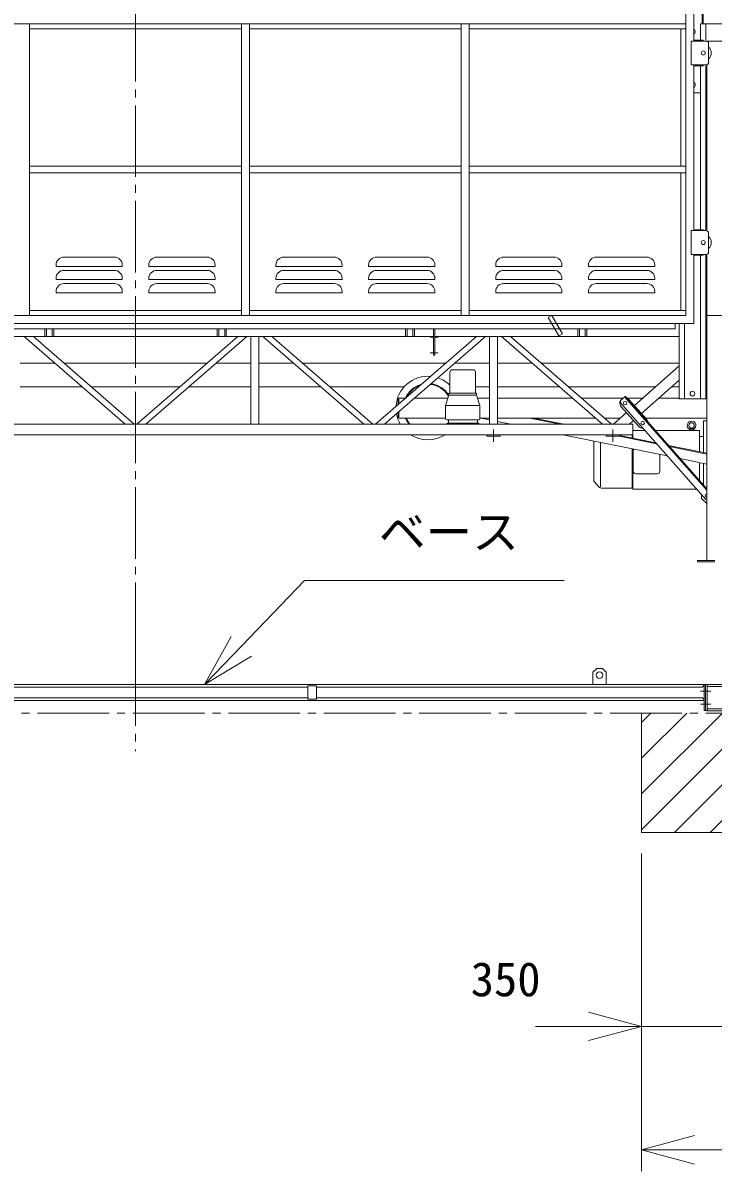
# Model space of a CAD drawing. Units: millimetres, scale not verified. Extents: x -8040 to 8050, y -12949 to 12951.
# Drawn here: x -3431 to -828, y -6521 to -2190 of the extents above; entities that cross this region are included whole.
import ezdxf
from ezdxf.enums import TextEntityAlignment as Align

# ---------------------------------------------------------------- set-up
doc = ezdxf.new("R2010")
doc.units = ezdxf.units.MM
doc.header["$LTSCALE"] = 30
doc.linetypes.add('CHAIN2', pattern=[12, 9, -1, 1, -1])
for name, color, linetype, lineweight in [('0-6_05 寸法', 7, 'Continuous', 18), ('0-8_10 当社外形線', 3, 'Continuous', 18), ('0-9_12 当社中心線', 3, 'CHAIN2', 18), ('0-C_21 躯体・土木、中心線', 1, 'CHAIN2', 18), ('0-E_20 躯体・土木、外形線', 1, 'Continuous', 18)]:
    doc.layers.add(name, color=color, linetype=linetype, lineweight=lineweight)
doc.styles.add('ＭＳ ゴシック', font='')
doc.styles.get('ＭＳ ゴシック').set_extended_font_data('MS Gothic')

msp = doc.modelspace()

# ---------------------------------------------------------------- linework, layer by layer
at = {"layer": '0-6_05 寸法'}
for p, q in [((-851.08, -3293.17), (1443.34, -3293.17)), ((-851.08, -3293.17), (1443.34, -3293.17)), ((-2745.83, -4685.17), (-2607.13, -4541.08)), ((-1098.13, -5323.17), (-1098.13, -6054.95)), ((-1098.13, -5323.17), (-1098.13, -6520.68)), ((-1298.13, -5974.95), (-1498.13, -5974.95)), ((-1098.13, -5974.95), (-1298.13, -5974.95)), ((-748.13, -5974.95), (-1098.13, -5974.95)), ((-1098.13, -6440.68), (-898.13, -6440.68)), ((-898.13, -6440.68), (-98.13, -6440.68))]:
    msp.add_line(p, q, dxfattribs=at)
for points in [[(-2607.13, -4541.08), (-2368.45, -4293.1), (-1389.23, -4293.1)], [(-2568.52, -4578.24), (-2745.83, -4685.17), (-2645.74, -4503.91)], [(-1298.13, -5921.36), (-1098.13, -5974.95), (-1298.13, -6028.54)], [(-898.13, -6494.27), (-1098.13, -6440.68), (-898.13, -6387.09)]]:
    msp.add_lwpolyline(points, dxfattribs=at)
at = {"layer": '0-8_10 当社外形線'}
for p, q in [((-869.28, -2193.17), (-869.28, -2083.17)), ((-866.08, -2193.17), (-866.08, -2083.17)), ((-931.08, -3293.17), (-931.08, -2143.17)), ((-901.08, -2258.17), (-901.08, -2155.17)), ((-5081.08, -2193.17), (-931.08, -2193.17)), ((-3405.58, -3293.17), (-3405.58, -2193.17)), ((-2606.58, -3293.17), (-2606.58, -2193.17)), ((-2576.58, -3293.17), (-2576.58, -2193.17)), ((-1777.58, -3293.17), (-1777.58, -2193.17)), ((-1747.58, -3293.17), (-1747.58, -2193.17)), ((-876.08, -2254.97), (-876.08, -2193.17)), ((-876.08, -2193.17), (-756.08, -2193.17)), ((-856.08, -2254.97), (-856.08, -2193.17)), ((-3405.58, -2212.17), (-2606.58, -2212.17)), ((-2576.58, -2212.17), (-1777.58, -2212.17)), ((-1747.58, -2212.17), (-931.08, -2212.17)), ((-950.08, -2730.67), (-950.08, -2212.17)), ((-911.08, -2348.17), (-911.08, -2258.17)), ((-911.08, -2258.17), (-855.08, -2258.17)), ((-901.08, -2254.97), (-866.08, -2254.97)), ((-866.08, -2258.17), (-866.08, -2254.97)), ((-851.58, -2258.17), (-783.58, -2258.17)), ((-851.58, -2258.81), (-851.58, -2258.17)), ((-845.08, -2338.17), (-845.08, -2268.17)), ((-911.08, -2348.17), (-855.08, -2348.17)), ((-901.08, -2973.17), (-901.08, -2348.17)), ((-901.08, -2351.37), (-866.08, -2351.37)), ((-876.08, -2969.97), (-876.08, -2351.37)), ((-866.08, -2351.37), (-866.08, -2348.17)), ((-856.08, -2969.97), (-856.08, -2351.37)), ((-851.58, -2973.81), (-851.58, -2347.54)), ((-876.08, -2453.17), (-901.08, -2453.17)), ((-3405.58, -2730.67), (-2606.58, -2730.67)), ((-3405.58, -2755.67), (-2606.58, -2755.67)), ((-2576.58, -2730.67), (-1777.58, -2730.67)), ((-2576.58, -2755.67), (-1777.58, -2755.67)), ((-1747.58, -2730.67), (-931.08, -2730.67)), ((-1747.58, -2755.67), (-931.08, -2755.67)), ((-950.08, -3274.17), (-950.08, -2755.67)), ((-911.08, -3063.17), (-911.08, -2973.17)), ((-911.08, -2973.17), (-855.08, -2973.17)), ((-901.08, -2969.97), (-866.08, -2969.97)), ((-866.08, -2973.17), (-866.08, -2969.97)), ((-845.08, -3053.17), (-845.08, -2983.17)), ((-3086.08, -3073.17), (-3276.08, -3073.17)), ((-2926.08, -3073.17), (-2736.08, -3073.17)), ((-2257.08, -3073.17), (-2447.08, -3073.17)), ((-2097.08, -3073.17), (-1907.08, -3073.17)), ((-1428.08, -3073.17), (-1618.08, -3073.17)), ((-1268.08, -3073.17), (-1078.08, -3073.17)), ((-911.08, -3063.17), (-855.08, -3063.17)), ((-901.08, -3323.17), (-901.08, -3063.17)), ((-901.08, -3066.37), (-866.08, -3066.37)), ((-876.08, -3608.17), (-876.08, -3066.37)), ((-866.08, -3066.37), (-866.08, -3063.17)), ((-856.08, -3608.17), (-856.08, -3066.37)), ((-851.58, -4217.17), (-851.58, -3062.54)), ((-3306.08, -3108.17), (-3306.08, -3103.17)), ((-3056.08, -3108.17), (-3306.08, -3108.17)), ((-3056.08, -3108.17), (-3056.08, -3103.17)), ((-2956.08, -3108.17), (-2956.08, -3103.17)), ((-2956.08, -3108.17), (-2706.08, -3108.17)), ((-2706.08, -3108.17), (-2706.08, -3103.17)), ((-2477.08, -3108.17), (-2477.08, -3103.17)), ((-2227.08, -3108.17), (-2477.08, -3108.17)), ((-2227.08, -3108.17), (-2227.08, -3103.17)), ((-2127.08, -3108.17), (-2127.08, -3103.17)), ((-2127.08, -3108.17), (-1877.08, -3108.17)), ((-1877.08, -3108.17), (-1877.08, -3103.17)), ((-1648.08, -3108.17), (-1648.08, -3103.17)), ((-1398.08, -3108.17), (-1648.08, -3108.17)), ((-1398.08, -3108.17), (-1398.08, -3103.17)), ((-1298.08, -3108.17), (-1298.08, -3103.17)), ((-1298.08, -3108.17), (-1048.08, -3108.17)), ((-1048.08, -3108.17), (-1048.08, -3103.17)), ((-3306.08, -3158.17), (-3306.08, -3153.17)), ((-3056.08, -3158.17), (-3306.08, -3158.17)), ((-3086.08, -3123.17), (-3276.08, -3123.17)), ((-3056.08, -3158.17), (-3056.08, -3153.17)), ((-2956.08, -3158.17), (-2956.08, -3153.17)), ((-2956.08, -3158.17), (-2706.08, -3158.17)), ((-2926.08, -3123.17), (-2736.08, -3123.17)), ((-2706.08, -3158.17), (-2706.08, -3153.17)), ((-2477.08, -3158.17), (-2477.08, -3153.17)), ((-2227.08, -3158.17), (-2477.08, -3158.17)), ((-2257.08, -3123.17), (-2447.08, -3123.17)), ((-2227.08, -3158.17), (-2227.08, -3153.17)), ((-2127.08, -3158.17), (-2127.08, -3153.17)), ((-2127.08, -3158.17), (-1877.08, -3158.17)), ((-2097.08, -3123.17), (-1907.08, -3123.17)), ((-1877.08, -3158.17), (-1877.08, -3153.17)), ((-1648.08, -3158.17), (-1648.08, -3153.17)), ((-1398.08, -3158.17), (-1648.08, -3158.17)), ((-1428.08, -3123.17), (-1618.08, -3123.17)), ((-1398.08, -3158.17), (-1398.08, -3153.17)), ((-1298.08, -3158.17), (-1298.08, -3153.17)), ((-1298.08, -3158.17), (-1048.08, -3158.17)), ((-1268.08, -3123.17), (-1078.08, -3123.17)), ((-1048.08, -3158.17), (-1048.08, -3153.17)), ((-3306.08, -3208.17), (-3306.08, -3203.17)), ((-3086.08, -3173.17), (-3276.08, -3173.17)), ((-3056.08, -3208.17), (-3056.08, -3203.17)), ((-2956.08, -3208.17), (-2956.08, -3203.17)), ((-2926.08, -3173.17), (-2736.08, -3173.17)), ((-2706.08, -3208.17), (-2706.08, -3203.17)), ((-2477.08, -3208.17), (-2477.08, -3203.17)), ((-2257.08, -3173.17), (-2447.08, -3173.17)), ((-2227.08, -3208.17), (-2227.08, -3203.17)), ((-2127.08, -3208.17), (-2127.08, -3203.17)), ((-2097.08, -3173.17), (-1907.08, -3173.17)), ((-1877.08, -3208.17), (-1877.08, -3203.17)), ((-1648.08, -3208.17), (-1648.08, -3203.17)), ((-1428.08, -3173.17), (-1618.08, -3173.17)), ((-1398.08, -3208.17), (-1398.08, -3203.17)), ((-1298.08, -3208.17), (-1298.08, -3203.17)), ((-1268.08, -3173.17), (-1078.08, -3173.17)), ((-1048.08, -3208.17), (-1048.08, -3203.17)), ((-3056.08, -3208.17), (-3306.08, -3208.17)), ((-2956.08, -3208.17), (-2706.08, -3208.17)), ((-2227.08, -3208.17), (-2477.08, -3208.17)), ((-2127.08, -3208.17), (-1877.08, -3208.17)), ((-1398.08, -3208.17), (-1648.08, -3208.17)), ((-1298.08, -3208.17), (-1048.08, -3208.17)), ((-3405.58, -3274.17), (-2606.58, -3274.17)), ((-2576.58, -3274.17), (-1777.58, -3274.17)), ((-1747.58, -3274.17), (-931.08, -3274.17)), ((-5111.08, -3323.17), (-901.08, -3323.17)), ((-5081.08, -3293.17), (-931.08, -3293.17)), ((-1436.08, -3293.17), (-1449.94, -3301.17)), ((-1409.94, -3370.45), (-1449.94, -3301.17)), ((-1396.08, -3362.45), (-1436.08, -3293.17)), ((-971.08, -3343.17), (-971.08, -3323.17)), ((-956.08, -3608.17), (-956.08, -3323.17)), ((-936.08, -3608.17), (-936.08, -3323.17)), ((-5056.08, -3373.17), (-1882.08, -3373.17)), ((-5041.08, -3343.17), (-971.08, -3343.17)), ((-3045.2, -3703.17), (-3425.97, -3373.17)), ((-3010.84, -3703.17), (-3391.61, -3373.17)), ((-3348.08, -3343.17), (-3348.08, -3373.17)), ((-3342.08, -3343.17), (-3342.08, -3373.17)), ((-3320.08, -3343.17), (-3320.08, -3373.17)), ((-3314.08, -3343.17), (-3314.08, -3373.17)), ((-3001.33, -3703.17), (-2620.56, -3373.17)), ((-2966.96, -3703.17), (-2586.19, -3373.17)), ((-2698.08, -3343.17), (-2698.08, -3373.17)), ((-2692.08, -3343.17), (-2692.08, -3373.17)), ((-2670.08, -3343.17), (-2670.08, -3373.17)), ((-2664.08, -3343.17), (-2664.08, -3373.17)), ((-2571.08, -3703.17), (-2571.08, -3373.17)), ((-2541.08, -3703.17), (-2541.08, -3373.17)), ((-2145.2, -3703.17), (-2525.97, -3373.17)), ((-2110.84, -3703.17), (-2491.61, -3373.17)), ((-2101.33, -3703.17), (-1720.56, -3373.17)), ((-2066.96, -3703.17), (-1686.19, -3373.17)), ((-1988.08, -3343.17), (-1988.08, -3373.17)), ((-1982.08, -3343.17), (-1982.08, -3373.17)), ((-1960.08, -3343.17), (-1960.08, -3373.17)), ((-1954.08, -3343.17), (-1954.08, -3373.17)), ((-1894.83, -3375.17), (-1864.83, -3375.17)), ((-1877.58, -3343.17), (-1877.58, -3443.17)), ((-1877.58, -3373.17), (-956.08, -3373.17)), ((-1671.08, -3703.17), (-1671.08, -3373.17)), ((-1641.08, -3703.17), (-1641.08, -3373.17)), ((-1245.2, -3703.17), (-1625.97, -3373.17)), ((-1210.84, -3703.17), (-1591.61, -3373.17)), ((-1396.08, -3362.45), (-1409.94, -3370.45)), ((-1338.08, -3343.17), (-1338.08, -3373.17)), ((-1332.08, -3343.17), (-1332.08, -3373.17)), ((-1310.08, -3343.17), (-1310.08, -3373.17)), ((-1304.08, -3343.17), (-1304.08, -3373.17)), ((-1894.83, -3433.87), (-1864.83, -3433.87)), ((-3441.08, -3473.62), (-3310.07, -3473.62)), ((-3275.7, -3473.62), (-2736.46, -3473.62)), ((-2702.1, -3473.62), (-2571.08, -3473.62)), ((-2541.08, -3473.62), (-2410.07, -3473.62)), ((-2375.7, -3473.62), (-1836.46, -3473.62)), ((-1811.08, -3497.97), (-1734.08, -3497.97)), ((-1802.1, -3473.62), (-1671.08, -3473.62)), ((-1641.08, -3473.62), (-1510.07, -3473.62)), ((-1475.7, -3473.62), (-956.08, -3473.62)), ((-1125, -3633.44), (-956.08, -3483.72)), ((-1821.08, -3586.03), (-1821.08, -3507.97)), ((-1724.08, -3586.03), (-1724.08, -3507.97)), ((-1098.47, -3663.37), (-956.08, -3537.17)), ((-3441.08, -3562.72), (-3207.26, -3562.72)), ((-3172.89, -3562.72), (-2839.27, -3562.72)), ((-2804.91, -3562.72), (-2571.08, -3562.72)), ((-2541.08, -3562.72), (-2307.26, -3562.72)), ((-2272.89, -3562.72), (-1993.57, -3562.72)), ((-1824.96, -3593.97), (-1837.58, -3633.2)), ((-1824.96, -3593.97), (-1720.2, -3593.97)), ((-1724.08, -3562.72), (-1671.08, -3562.72)), ((-1720.2, -3593.97), (-1720.2, -3586.03)), ((-1720.2, -3593.97), (-1707.58, -3633.2)), ((-1641.08, -3562.72), (-1407.26, -3562.72)), ((-1372.89, -3562.72), (-1045.21, -3562.72)), ((-984.91, -3562.72), (-956.08, -3562.72)), ((-2015.88, -3607.17), (-2013.58, -3607.17)), ((-2015.88, -3607.17), (-2015.88, -3629.12)), ((-2013.58, -3605.17), (-1988.25, -3605.17)), ((-2013.58, -3627.13), (-2013.58, -3605.17)), ((-1953.89, -3605.17), (-1828.57, -3605.17)), ((-1837.58, -3681.97), (-1837.58, -3633.2)), ((-1707.58, -3633.2), (-1837.58, -3633.2)), ((-1716.6, -3605.17), (-1671.08, -3605.17)), ((-1707.58, -3681.97), (-1707.58, -3633.2)), ((-1641.08, -3605.17), (-1358.28, -3605.17)), ((-1323.91, -3605.17), (-1167.56, -3605.17)), ((-1177.2, -3613.68), (-1177.82, -3623.56)), ((-856.03, -3987.77), (-1177.67, -3623.43)), ((-1177.2, -3613.68), (-1159.96, -3598.46)), ((-1174.83, -3637.52), (-1108.5, -3712.36)), ((-1162.06, -3600.31), (-851.58, -3952.02)), ((-1159.81, -3598.33), (-851.58, -3947.49)), ((-1153.76, -3605.17), (-1093.11, -3605.17)), ((-1144.9, -3610.99), (-1078.57, -3685.82)), ((-1032.8, -3605.17), (-956.08, -3605.17)), ((-956.08, -3608.17), (-856.08, -3608.17)), ((-2015.88, -3658.9), (-2015.88, -3678.17)), ((-2015.88, -3678.17), (-2013.58, -3678.17)), ((-2013.58, -3680.17), (-2013.58, -3656.91)), ((-2013.58, -3680.17), (-1837.58, -3680.17)), ((-1707.58, -3680.17), (-1671.08, -3680.17)), ((-1671.08, -3686.89), (-1704.08, -3680.17)), ((-1641.08, -3680.17), (-1271.74, -3680.17)), ((-1405.65, -3703.17), (-1518.62, -3680.17)), ((-1390.61, -3703.17), (-1503.58, -3680.17)), ((-1237.37, -3680.17), (-1177.72, -3680.17)), ((-1203.67, -3703.17), (-1154.93, -3659.97)), ((-1083.58, -3680.17), (-851.58, -3680.17)), ((-4881.08, -3703.17), (-1131.08, -3703.17)), ((-1832.58, -3686.97), (-1712.58, -3686.97)), ((-1831.08, -3703.17), (-1831.08, -3699.97)), ((-1831.08, -3699.97), (-1711.08, -3699.97)), ((-1826.08, -3699.97), (-1826.08, -3686.97)), ((-1716.08, -3699.97), (-1716.08, -3686.97)), ((-1711.08, -3703.17), (-1711.08, -3699.97)), ((-1656.08, -3769.96), (-1656.08, -3723.24)), ((-1591.11, -3703.17), (-1641.08, -3693)), ((-1206.08, -3769.96), (-1206.08, -3723.24)), ((-1143.37, -3703.17), (-1128.4, -3689.91)), ((-1131.08, -3743.17), (-1131.08, -3703.17)), ((-915.76, -3721.55), (-917.08, -3725.17)), ((-903.42, -3720.17), (-914.74, -3720.17)), ((-909.08, -3718.17), (-913.87, -3719.72)), ((-904.3, -3719.72), (-909.08, -3718.17)), ((-901.08, -3725.17), (-902.4, -3721.55)), ((-864.08, -3690.67), (-851.58, -3690.67)), ((-864.08, -3810.37), (-864.08, -3690.67)), ((-4881.08, -3743.17), (-1131.08, -3743.17)), ((-1681.08, -3749.17), (-1681.08, -3743.17)), ((-1681.08, -3749.17), (-1631.08, -3749.17)), ((-1631.08, -3749.17), (-1631.08, -3743.17)), ((-1001.26, -3823.26), (-1394.64, -3743.17)), ((-1278.08, -3916.2), (-1278.08, -3766.9)), ((-1231.08, -3749.17), (-1231.08, -3743.17)), ((-1231.08, -3749.17), (-1181.08, -3749.17)), ((-1181.08, -3749.17), (-1181.08, -3743.17)), ((-1045.19, -3773.5), (-1181.08, -3745.83)), ((-1041.89, -3777.23), (-1181.08, -3748.89)), ((-1133.08, -3755.6), (-1133.08, -3743.17)), ((-1131.08, -3750.17), (-1133.08, -3750.17)), ((-1131.08, -3727.17), (-1086.08, -3727.17)), ((-1131.08, -3756.01), (-1131.08, -3743.17)), ((-1046.07, -3727.17), (-879.08, -3727.17)), ((-917.08, -3725.17), (-917.08, -3727.17)), ((-901.08, -3725.17), (-917.08, -3725.17)), ((-901.08, -3725.17), (-901.08, -3727.17)), ((-879.08, -3807.32), (-879.08, -3727.17)), ((-869.08, -3749.67), (-879.08, -3749.67)), ((-1253.08, -3939.47), (-1253.08, -3771.99)), ((-1133.08, -3944.37), (-1133.08, -3796.42)), ((-1131.08, -3949.17), (-1131.08, -3796.83)), ((-1129.08, -3880.52), (-1129.08, -3804.21)), ((-851.58, -3812.92), (-996.4, -3783.43)), ((-851.58, -3815.98), (-993.11, -3787.16)), ((-1029.08, -3880.52), (-1029.08, -3817.6)), ((-851.58, -3853.74), (-952.47, -3833.19)), ((-879.08, -3916.33), (-879.08, -3848.14)), ((-864.08, -3933.33), (-864.08, -3851.19)), ((-1039.08, -3890.52), (-1119.08, -3890.52)), ((-1255.92, -3941.84), (-1276.73, -3919.62)), ((-1131.08, -3926.17), (-1133.08, -3926.17)), ((-869.08, -3926.67), (-869.96, -3926.67)), ((-1250.08, -3944.37), (-1133.08, -3944.37)), ((-890.11, -3949.17), (-1131.08, -3949.17)), ((-871.58, -3983.17), (-871.58, -3970.16)), ((-871.58, -3983.17), (-851.58, -4003.17)), ((-856.03, -3987.77), (-851.58, -3988.05)), ((-886.58, -4217.17), (-821.58, -4217.17)), ((-886.58, -4223.17), (-886.58, -4217.17)), ((-886.58, -4223.17), (-821.58, -4223.17)), ((-1245.13, -4625.17), (-1231.13, -4639.17)), ((-1281.13, -4685.17), (-1281.13, -4639.17)), ((-1231.13, -4685.17), (-1231.13, -4639.17)), ((-5864.13, -4685.17), (-148.13, -4685.17)), ((-3656.13, -4695.17), (-2356.13, -4695.17)), ((-2356.13, -4690.17), (-2356.13, -4740.17)), ((-2324.13, -4690.17), (-2356.13, -4690.17)), ((-2324.13, -4690.17), (-2324.13, -4740.17)), ((-2324.13, -4695.17), (-869.13, -4695.17)), ((-869.13, -4695.17), (-862.13, -4688.17)), ((-862.13, -4783.17), (-862.13, -4685.17)), ((-856.13, -4783.17), (-856.13, -4685.17)), ((-850.13, -4785.17), (-850.13, -4685.17)), ((-850.13, -4692.67), (-667.13, -4692.67)), ((-5150.13, -4745.17), (-862.13, -4745.17)), ((-3656.13, -4735.17), (-2356.13, -4735.17)), ((-2324.13, -4740.17), (-2356.13, -4740.17)), ((-862.13, -4783.17), (-850.13, -4783.17)), ((-850.13, -4777.67), (-148.13, -4777.67)), ((-850.13, -4785.17), (-148.13, -4785.17))]:
    msp.add_line(p, q, dxfattribs=at)
for points in [[(-1882.08, -3343.17), (-1882.08, -3443.17), (-1877.58, -3443.17)], [(-1824.96, -3593.97), (-1824.96, -3586.03), (-1720.2, -3586.03)], [(-1245.13, -4625.17), (-1267.13, -4625.17), (-1281.13, -4639.17)], [(-2324.13, -4735.17), (-869.13, -4735.17), (-862.13, -4742.17)]]:
    msp.add_lwpolyline(points, dxfattribs=at)
for centre, radius in [((-865.08, -2303.17), 7.5), ((-865.08, -3018.17), 7.5), ((-906.08, -3588.17), 9), ((-1159.86, -3624.26), 6.5), ((-1093.53, -3699.09), 6.5), ((-909.08, -3708.17), 10), ((-1256.13, -4650.17), 12.5)]:
    msp.add_circle(centre, radius, dxfattribs=at)
for centre, radius, start, end in [((-906.08, -2223.17), 10.5, 298.43689, 61.56311), ((-855.08, -2268.17), 10, 0, 90), ((-865.08, -2303.17), 30, 311.81031, 48.18969), ((-855.08, -2338.17), 10, 270, 0), ((-906.08, -2423.17), 11, 297.03569, 62.96431), ((-855.08, -2983.17), 10, 0, 90), ((-865.08, -3018.17), 30, 311.81031, 48.18969), ((-3276.08, -3103.17), 30, 90, 180), ((-3086.08, -3103.17), 30, 0, 90), ((-2926.08, -3103.17), 30, 90, 180), ((-2736.08, -3103.17), 30, 0, 90), ((-2447.08, -3103.17), 30, 90, 180), ((-2257.08, -3103.17), 30, 0, 90), ((-2097.08, -3103.17), 30, 90, 180), ((-1907.08, -3103.17), 30, 0, 90), ((-1618.08, -3103.17), 30, 90, 180), ((-1428.08, -3103.17), 30, 0, 90), ((-1268.08, -3103.17), 30, 90, 180), ((-1078.08, -3103.17), 30, 0, 90), ((-855.08, -3053.17), 10, 270, 0), ((-3276.08, -3153.17), 30, 90, 180), ((-3086.08, -3153.17), 30, 0, 90), ((-2926.08, -3153.17), 30, 90, 180), ((-2736.08, -3153.17), 30, 0, 90), ((-2447.08, -3153.17), 30, 90, 180), ((-2257.08, -3153.17), 30, 0, 90), ((-2097.08, -3153.17), 30, 90, 180), ((-1907.08, -3153.17), 30, 0, 90), ((-1618.08, -3153.17), 30, 90, 180), ((-1428.08, -3153.17), 30, 0, 90), ((-1268.08, -3153.17), 30, 90, 180), ((-1078.08, -3153.17), 30, 0, 90), ((-3276.08, -3203.17), 30, 90, 180), ((-3086.08, -3203.17), 30, 0, 90), ((-2926.08, -3203.17), 30, 90, 180), ((-2736.08, -3203.17), 30, 0, 90), ((-2447.08, -3203.17), 30, 90, 180), ((-2257.08, -3203.17), 30, 0, 90), ((-2097.08, -3203.17), 30, 90, 180), ((-1907.08, -3203.17), 30, 0, 90), ((-1618.08, -3203.17), 30, 90, 180), ((-1428.08, -3203.17), 30, 0, 90), ((-1268.08, -3203.17), 30, 90, 180), ((-1078.08, -3203.17), 30, 0, 90), ((-1811.08, -3507.97), 10, 90, 180), ((-1734.08, -3507.97), 10, 0, 90), ((-1904.08, -3642.67), 120, 84.98345, 176.84532), ((-1904.08, -3642.67), 92.5, 31.39894, 82.13754), ((-1904.08, -3642.67), 120, 46.23781, 71.44337), ((-1904.08, -3642.67), 92.5, 105.3768, 156.08347), ((-1904.08, -3642.67), 90.05, 108.86364, 155.39026), ((-1904.08, -3642.67), 90.05, 30.04068, 83.51803), ((-1159.86, -3624.26), 20, 117.4032, 221.55261), ((-1159.86, -3624.26), 20, 41.55261, 72.11095), ((-1904.08, -3642.67), 120, 190.3854, 210.27605), ((-1904.08, -3642.67), 92.5, 203.91653, 220.84796), ((-1904.08, -3642.67), 90.05, 204.60974, 222.20993), ((-1832.58, -3681.97), 5, 180, 270), ((-1712.58, -3681.97), 5, 270, 0), ((-1093.53, -3699.09), 20, 221.55261, 270.89545), ((-1093.53, -3699.09), 20, 9.64872, 41.55261), ((-909.08, -3708.17), 16.3, 301.6751, 238.32506), ((-918.69, -3723.75), 2, 339.99897, 58.32463), ((-912.94, -3722.58), 3, 107.93232, 160.00061), ((-905.22, -3722.58), 3, 19.99939, 72.06768), ((-899.47, -3723.75), 2, 121.67537, 200.00103), ((-1904.08, -3642.67), 120, 236.87706, 303.12294), ((-869.08, -3744.67), 5, 270, 0), ((-1104.08, -3804.21), 25, 164.25646, 180), ((-1119.08, -3880.52), 10, 180, 270), ((-1039.08, -3880.52), 10, 270, 0), ((-1273.08, -3916.2), 5, 180, 223.11669), ((-869.08, -3931.67), 5, 0, 90), ((-1250.08, -3936.37), 8, 223.11667, 269.99984), ((-851.58, -3973.17), 6.5, 90, 270)]:
    msp.add_arc(centre, radius, start, end, dxfattribs=at)
at = {"layer": '0-9_12 当社中心線'}
for p, q in [((-3006.08, -4570.99), (-3006.08, 7739.29)), ((-3006.08, -4570.99), (-3006.08, -4937.4)), ((-876.13, -4710.17), (-836.13, -4710.17)), ((-876.13, -4760.17), (-836.13, -4760.17))]:
    msp.add_line(p, q, dxfattribs=at)
at = {"layer": '0-C_21 躯体・土木、中心線'}
msp.add_line((-6256.08, -4793.17), (678.09, -4793.17), dxfattribs=at)
at = {"layer": '0-E_20 躯体・土木、外形線'}
for p, q in [((-1098.13, -4793.17), (-1098.13, -5243.17)), ((-1098.13, -4828.92), (-1062.38, -4793.17)), ((-1098.13, -4963.63), (-927.67, -4793.17)), ((-1098.13, -5098.33), (-792.97, -4793.17)), ((-1098.13, -5233.03), (-658.26, -4793.17)), ((-973.56, -5243.17), (-523.56, -4793.17)), ((-838.86, -5243.17), (-388.86, -4793.17)), ((-1098.13, -5243.17), (101.87, -5243.17))]:
    msp.add_line(p, q, dxfattribs=at)

# ---------------------------------------------------------------- texts
at = {"layer": '0-6_05 寸法', "style": 'ＭＳ ゴシック'}
for s, p in [('ベース', (-2088.45, -4213.1)), ('350', (-1742.07, -5900.12))]:
    msp.add_text(s, height=129, dxfattribs=at).set_placement(p, align=Align.BOTTOM_LEFT)

doc.saveas('drawing.dxf')
